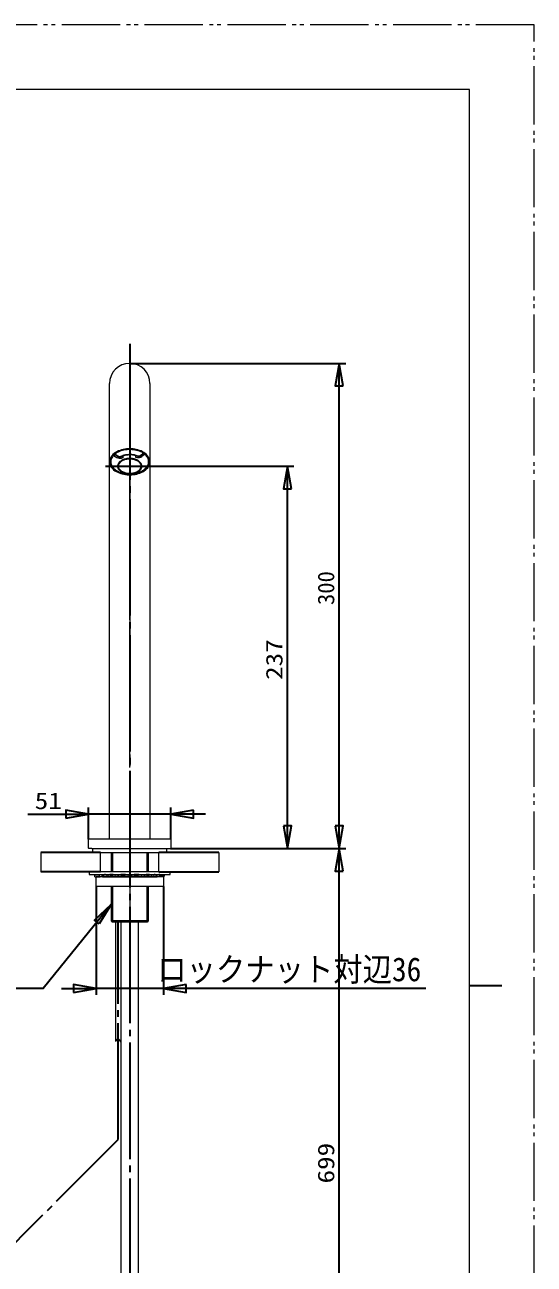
# Model space of a CAD drawing. Units: millimetres at full size, sheet at 1:4. Extents: x -840 to 0, y -594 to 594.
# Drawn here: x -315 to 0, y -172 to 594 of the extents above; entities that cross this region are included whole.
import ezdxf
from ezdxf.enums import TextEntityAlignment as Align

# ---------------------------------------------------------------- set-up
doc = ezdxf.new("R2010")
doc.units = ezdxf.units.MM
doc.header["$LTSCALE"] = 4
for name, pattern in [('DOUBLE_CHAIN2', [12.8, 9, -1, 0.6, -0.6, 0.6, -1]), ('LONG_CHAIN', [21, 18, -1, 1, -1]), ('LONG_DOUBLE_CHAIN', [21.8, 18, -1, 0.6, -0.6, 0.6, -1])]:
    doc.linetypes.add(name, pattern=pattern)
doc.layers.add('0-0_EY507-2T', color=7, linetype='Continuous', lineweight=15)
doc.styles.add('ＭＳ ゴシック', font='')
doc.styles.add('ＭＳ 明朝', font='')
doc.styles.get('ＭＳ ゴシック').set_extended_font_data('MS Gothic')
doc.styles.get('ＭＳ 明朝').set_extended_font_data('MS Mincho')

msp = doc.modelspace()

# ---------------------------------------------------------------- linework, layer by layer
at = {"layer": '0-0_EY507-2T'}
for p, q in [((-40, 554), (-420, 554)), ((-40, 0), (-40, 554)), ((-262.5, 323.789), (-262.5, 372.171)), ((-237.5, 372.171), (-237.5, 323.789)), ((-262.5, 90.671), (-262.5, 323.789)), ((-260, 327.724), (-257.958, 326.536)), ((-259.322, 328.343), (-259.419, 328.453)), ((-258.775, 328.756), (-258.733, 328.953)), ((-258.458, 328.149), (-256.886, 327.235)), ((-254.205, 327.469), (-254.205, 326.242)), ((-246.319, 326.566), (-246.319, 327.738)), ((-243.597, 327.661), (-242.174, 328.672)), ((-240.733, 328.412), (-242.605, 327.082)), ((-241.943, 329.256), (-241.98, 329.389)), ((-241.343, 328.842), (-241.261, 328.949)), ((-237.5, 323.789), (-237.5, 90.671)), ((-275.2, 90.671), (-275.5, 90.371)), ((-275.5, 84.971), (-275.5, 90.371)), ((-275.5, 84.971), (-275.2, 84.671)), ((-275.2, 90.671), (-224.8, 90.671)), ((-273.5, 84.671), (-275.2, 84.671)), ((-273.5, 84.671), (-224.8, 84.671)), ((-273, 84.671), (-273, 82.171)), ((-227, 82.171), (-227, 84.671)), ((-224.5, 90.371), (-224.8, 90.671)), ((-224.8, 84.671), (-224.5, 84.971)), ((-224.5, 90.371), (-224.5, 84.971)), ((-273, 82.171), (-227, 82.171)), ((-268, 70.171), (-268, 82.171)), ((-261.5, 82.171), (-261.5, 70.171)), ((-238.5, 70.171), (-238.5, 82.171)), ((-232, 70.171), (-232, 82.171)), ((-225, 68.671), (-225, 70.171)), ((-275, 68.671), (-225, 68.671)), ((-271.5, 68.172), (-271.489, 68.672)), ((-269, 68.172), (-271.5, 68.172)), ((-271.5, 67.172), (-271.5, 68.172)), ((-271.5, 67.172), (-269, 67.172)), ((-270.785, 61.172), (-270.785, 67.172)), ((-266.25, 67.172), (-233.75, 67.172)), ((-263.683, 68.172), (-264.433, 68.172)), ((-264.433, 67.172), (-263.683, 67.172)), ((-257.467, 68.172), (-258.766, 68.172)), ((-258.766, 67.172), (-257.467, 67.172)), ((-250, 68.172), (-250.75, 68.172)), ((-250.75, 67.172), (-250, 67.172)), ((-249.25, 68.172), (-250, 68.172)), ((-229.215, 67.172), (-250, 67.172)), ((-250, 67.172), (-249.25, 67.172)), ((-241.234, 68.172), (-242.533, 68.172)), ((-242.533, 67.172), (-241.234, 67.172)), ((-235.567, 68.172), (-236.317, 68.172)), ((-236.317, 67.172), (-235.567, 67.172)), ((-228.5, 67.672), (-231.152, 67.672)), ((-229.215, 67.172), (-229.215, 61.172)), ((-228.5, 67.672), (-228.5, 68.672)), ((-250, 61.172), (-270.785, 61.172)), ((-261.5, 61.172), (-261.5, 39.983)), ((-238.887, 61.172), (-250, 61.172)), ((-229.215, 61.172), (-238.887, 61.172)), ((-238.5, 39.983), (-238.5, 61.172)), ((-261.5, 39.983), (-260.688, 39.171)), ((-239.312, 39.983), (-261.5, 39.983)), ((-239.312, 39.171), (-260.688, 39.171)), ((-258.76, 39.171), (-258.76, -34.306)), ((-255.5, 39.171), (-255.5, -220.579)), ((-244.5, -220.579), (-244.5, 39.171)), ((-238.5, 39.983), (-239.312, 39.983)), ((-239.312, 39.171), (-238.5, 39.983)), ((-40, -554), (-40, 0))]:
    msp.add_line(p, q, dxfattribs=at)
at = {"layer": '0-0_EY507-2T', "color": 2, "linetype": 'LONG_CHAIN', "lineweight": 30}
for p, q in [((-250, 396.671), (-250, 384.671)), ((-250, 384.671), (-250, -334.677)), ((-265, 321.079), (-235, 321.079))]:
    msp.add_line(p, q, dxfattribs=at)
at = {"layer": '0-0_EY507-2T', "color": 4, "linetype": 'DOUBLE_CHAIN2'}
for p, q in [((-250, 387.671), (-250, 36.171)), ((-250, 83.671), (-250, 387.671)), ((-250, 330.719), (-250, 311.439)), ((-265, 321.079), (-242.5, 321.079)), ((-242.5, 321.079), (-235, 321.079)), ((-250, 94.671), (-250, 36.171)), ((-305, 82.171), (-305, 70.171)), ((-195, 82.171), (-195, 70.171)), ((-250, 70.921), (-250, 67.921))]:
    msp.add_line(p, q, dxfattribs=at)
at = {"layer": '0-0_EY507-2T', "color": 2, "lineweight": 30}
for p, q in [((-250, 384.671), (-116.5, 384.671)), ((-120.5, 84.671), (-120.5, 384.671)), ((-235, 321.079), (-148.5, 321.079)), ((-152.5, 84.671), (-152.5, 321.079)), ((-275.5, 90.371), (-275.5, 109.978)), ((-224.5, 90.371), (-224.5, 109.978)), ((-312.944, 105.978), (-275.5, 105.978)), ((-224.5, 105.978), (-275.5, 105.978)), ((-203.176, 105.978), (-224.5, 105.978)), ((-224.8, 84.671), (-116.5, 84.671)), ((-224.8, 84.671), (-148.5, 84.671)), ((-224.8, 84.671), (-116.5, 84.671)), ((-120.5, -318.177), (-120.5, 84.671)), ((-260.688, 70.171), (-260.688, 82.171)), ((-239.312, 82.171), (-239.312, 70.171)), ((-270.785, 61.172), (-270.785, -5.829)), ((-260.688, 39.983), (-260.688, 61.172)), ((-239.312, 61.172), (-239.312, 39.983)), ((-229.215, 61.172), (-229.215, -5.829)), ((-260.688, 39.171), (-260.688, 39.983)), ((-239.312, 39.983), (-239.312, 39.171)), ((-40, 0), (-20, 0)), ((-292.109, -1.829), (-270.785, -1.829)), ((-229.215, -1.829), (-270.785, -1.829)), ((-67.059, -1.829), (-229.215, -1.829))]:
    msp.add_line(p, q, dxfattribs=at)
at = {"layer": '0-0_EY507-2T', "color": 2, "linetype": 'LONG_DOUBLE_CHAIN', "lineweight": 30}
for p, q in [((-268, 82.171), (-305, 82.171)), ((-195, 82.171), (-232, 82.171)), ((-268, 70.171), (-305, 70.171)), ((-232, 70.171), (-195, 70.171))]:
    msp.add_line(p, q, dxfattribs=at)
at = {"layer": '0-0_EY507-2T', "color": 4, "linetype": 'DOUBLE_CHAIN2'}
msp.add_lwpolyline([(-840, -594), (0, -594), (0, 594), (-840, 594)], close=True, dxfattribs=at)
at = {"layer": '0-0_EY507-2T', "color": 2, "lineweight": 30}
for points in [[(-118.031, 370.671), (-120.5, 384.671), (-122.969, 370.671)], [(-118.031, 370.671), (-120.5, 384.671), (-122.969, 370.671)], [(-150.031, 307.079), (-152.5, 321.079), (-154.969, 307.079)], [(-150.031, 307.079), (-152.5, 321.079), (-154.969, 307.079)], [(-289.5, 103.509), (-275.5, 105.978), (-289.5, 108.446)], [(-289.5, 103.509), (-275.5, 105.978), (-289.5, 108.446)], [(-210.5, 108.446), (-224.5, 105.978), (-210.5, 103.509)], [(-210.5, 108.446), (-224.5, 105.978), (-210.5, 103.509)], [(-154.969, 98.671), (-152.5, 84.671), (-150.031, 98.671)], [(-154.969, 98.671), (-152.5, 84.671), (-150.031, 98.671)], [(-122.969, 98.671), (-120.5, 84.671), (-118.031, 98.671)], [(-122.969, 98.671), (-120.5, 84.671), (-118.031, 98.671)], [(-118.031, 70.671), (-120.5, 84.671), (-122.969, 70.671)], [(-118.031, 70.671), (-120.5, 84.671), (-122.969, 70.671)], [(-268.863, 38.122), (-271.731, 40.438), (-261.5, 50.171)], [(-284.785, -4.297), (-270.785, -1.829), (-284.785, 0.64)], [(-284.785, -4.297), (-270.785, -1.829), (-284.785, 0.64)], [(-215.215, 0.64), (-229.215, -1.829), (-215.215, -4.297)], [(-215.215, 0.64), (-229.215, -1.829), (-215.215, -4.297)]]:
    msp.add_lwpolyline(points, close=True, dxfattribs=at)
at = {"layer": '0-0_EY507-2T'}
for points in [[(-237.5, 323.789), (-237.525, 324.298), (-237.6, 324.803), (-237.888, 325.782), (-238.34, 326.697), (-238.927, 327.532), (-239.619, 328.283), (-240.392, 328.95), (-241.228, 329.537), (-242.112, 330.048), (-243.033, 330.488), (-243.984, 330.861), (-244.956, 331.171), (-245.946, 331.421), (-246.949, 331.613), (-247.961, 331.749), (-248.979, 331.83), (-250, 331.857), (-251.021, 331.83), (-252.039, 331.749), (-253.051, 331.613), (-254.054, 331.421), (-255.044, 331.171), (-256.016, 330.861), (-256.967, 330.488), (-257.888, 330.048), (-258.772, 329.537), (-259.608, 328.95), (-260.381, 328.283), (-261.073, 327.532), (-261.66, 326.697), (-262.112, 325.782), (-262.4, 324.803), (-262.475, 324.298), (-262.5, 323.789)], [(-241.37, 329.021), (-242.206, 329.514), (-243.079, 329.94), (-243.98, 330.302), (-244.902, 330.605), (-245.841, 330.851), (-246.793, 331.044), (-247.754, 331.185), (-248.72, 331.275), (-249.69, 331.316), (-250.661, 331.307), (-251.631, 331.248), (-252.595, 331.14), (-253.553, 330.98), (-254.501, 330.768), (-255.434, 330.502), (-256.35, 330.178), (-257.241, 329.793), (-258.102, 329.343), (-258.922, 328.824), (-259.69, 328.23), (-260.389, 327.557), (-260.998, 326.801), (-261.488, 325.963), (-261.829, 325.055), (-261.991, 324.098), (-261.953, 323.129)], [(-262.5, 323.789), (-262.496, 323.611), (-262.493, 323.523), (-262.488, 323.434), (-262.481, 323.346), (-262.472, 323.258), (-262.451, 323.082)], [(-262.451, 323.082), (-262.227, 322.109), (-261.834, 321.191), (-261.304, 320.345), (-260.664, 319.579), (-259.937, 318.893), (-259.143, 318.287), (-258.298, 317.754), (-257.413, 317.292), (-256.496, 316.895), (-255.555, 316.56), (-254.594, 316.285), (-253.62, 316.066), (-252.634, 315.901), (-251.642, 315.79), (-250.645, 315.731), (-249.646, 315.723), (-248.648, 315.767), (-247.653, 315.864), (-246.665, 316.012), (-245.687, 316.215), (-244.723, 316.474), (-243.775, 316.792), (-242.851, 317.17), (-241.955, 317.613), (-241.097, 318.125), (-240.288, 318.709), (-239.54, 319.371), (-238.872, 320.114), (-238.307, 320.937), (-237.872, 321.836), (-237.596, 322.795), (-237.5, 323.789)], [(-261.953, 323.129), (-261.726, 322.186), (-261.326, 321.301), (-260.789, 320.493), (-260.145, 319.767), (-259.419, 319.123), (-258.63, 318.556), (-257.794, 318.063), (-256.921, 317.637), (-256.02, 317.275), (-255.098, 316.972), (-254.159, 316.726), (-253.207, 316.533), (-252.246, 316.392), (-251.28, 316.302), (-250.31, 316.261), (-249.339, 316.27), (-248.369, 316.329), (-247.405, 316.437), (-246.447, 316.597), (-245.499, 316.809), (-244.566, 317.075), (-243.65, 317.399), (-242.759, 317.784), (-241.898, 318.234), (-241.078, 318.753), (-240.31, 319.347), (-239.611, 320.02), (-239.002, 320.776), (-238.512, 321.614), (-238.171, 322.522), (-238.01, 323.479), (-238.003, 323.965), (-238.047, 324.448), (-238.275, 325.391), (-238.674, 326.276), (-239.211, 327.084), (-239.855, 327.81), (-240.581, 328.454), (-241.37, 329.021)], [(-260, 327.724), (-260.382, 327.289), (-260.727, 326.824), (-261.029, 326.331), (-261.283, 325.81), (-261.481, 325.267), (-261.619, 324.704), (-261.69, 324.13), (-261.691, 323.551), (-261.625, 322.976), (-261.492, 322.413), (-261.297, 321.868), (-261.046, 321.346), (-260.747, 320.851), (-260.405, 320.384), (-260.026, 319.946), (-259.615, 319.538), (-259.178, 319.159), (-258.718, 318.808), (-258.239, 318.483), (-257.743, 318.184), (-257.233, 317.911), (-256.71, 317.661), (-256.178, 317.435), (-255.635, 317.232), (-254.53, 316.89), (-253.404, 316.622), (-252.834, 316.518), (-252.261, 316.438), (-251.106, 316.362)], [(-259.322, 328.343), (-259.284, 328.3), (-259.245, 328.258), (-259.225, 328.238), (-259.204, 328.219), (-259.182, 328.2), (-259.16, 328.182), (-259.137, 328.165), (-259.114, 328.149), (-259.066, 328.118), (-259.016, 328.089), (-258.967, 328.061)], [(-258.966, 328.055), (-258.172, 327.594), (-257.776, 327.361), (-257.579, 327.243), (-257.478, 327.188), (-257.376, 327.135)], [(-258.775, 328.756), (-258.787, 328.736), (-258.796, 328.714), (-258.802, 328.692), (-258.805, 328.669), (-258.806, 328.645), (-258.805, 328.622), (-258.802, 328.599), (-258.797, 328.576), (-258.785, 328.531), (-258.769, 328.487), (-258.75, 328.444), (-258.729, 328.402), (-258.704, 328.363), (-258.676, 328.326), (-258.644, 328.291), (-258.609, 328.26), (-258.573, 328.23), (-258.535, 328.203), (-258.458, 328.149)], [(-242.5, 321.079), (-242.555, 321.658), (-242.712, 322.217), (-242.961, 322.743), (-243.285, 323.226), (-243.669, 323.663), (-244.1, 324.055), (-244.566, 324.402), (-245.062, 324.707), (-245.579, 324.973), (-246.114, 325.202), (-246.663, 325.396), (-247.222, 325.556), (-247.79, 325.685), (-248.363, 325.783), (-249.522, 325.89), (-250.685, 325.879), (-251.841, 325.752), (-252.413, 325.643), (-252.978, 325.503), (-253.533, 325.331), (-254.078, 325.125), (-254.607, 324.883), (-255.117, 324.603), (-255.603, 324.283), (-256.058, 323.921), (-256.473, 323.513), (-256.838, 323.06), (-257.136, 322.561), (-257.355, 322.022), (-257.401, 321.856), (-257.44, 321.688), (-257.469, 321.518), (-257.489, 321.346), (-257.499, 321.174), (-257.5, 321.087), (-257.498, 321.001), (-257.487, 320.829), (-257.471, 320.657)], [(-257.384, 327.136), (-257.255, 327.068), (-257.123, 327.006), (-256.987, 326.954), (-256.848, 326.913), (-256.706, 326.88), (-256.562, 326.856), (-256.417, 326.839), (-256.272, 326.831), (-256.126, 326.832), (-255.981, 326.84), (-255.836, 326.858), (-255.693, 326.883), (-255.551, 326.917), (-255.412, 326.959), (-255.276, 327.012), (-255.145, 327.074)], [(-244.048, 323.422), (-244.476, 323.795), (-244.941, 324.123), (-245.432, 324.408), (-245.944, 324.654), (-246.472, 324.863), (-247.013, 325.038), (-247.563, 325.18), (-248.12, 325.291), (-248.682, 325.372), (-249.248, 325.424), (-249.816, 325.448), (-250.384, 325.443), (-250.951, 325.409), (-251.516, 325.347), (-252.077, 325.255), (-252.632, 325.133), (-253.179, 324.98), (-253.715, 324.793), (-254.238, 324.572), (-254.744, 324.312), (-255.226, 324.012), (-255.679, 323.669), (-256.092, 323.279), (-256.452, 322.84), (-256.744, 322.353), (-256.947, 321.823), (-257.044, 321.263), (-257.022, 320.696)], [(-257.022, 320.696), (-256.888, 320.145), (-256.65, 319.629), (-256.332, 319.158), (-255.952, 318.737), (-255.524, 318.363), (-255.059, 318.036), (-254.568, 317.75), (-254.056, 317.505), (-253.528, 317.295), (-252.987, 317.121), (-252.437, 316.978), (-251.88, 316.867), (-251.318, 316.786), (-250.752, 316.734), (-250.184, 316.71), (-249.616, 316.715), (-249.049, 316.749), (-248.484, 316.811), (-247.923, 316.903), (-247.368, 317.025), (-246.821, 317.178), (-246.285, 317.365), (-245.762, 317.587), (-245.256, 317.846), (-244.774, 318.146), (-244.321, 318.489), (-243.908, 318.879), (-243.548, 319.318), (-243.256, 319.806), (-243.053, 320.336), (-242.991, 320.613), (-242.956, 320.895), (-242.952, 321.179), (-242.978, 321.462), (-243.031, 321.741), (-243.113, 322.013), (-243.35, 322.53), (-243.668, 323), (-244.048, 323.422)], [(-256.886, 327.235), (-256.732, 327.164), (-256.654, 327.133), (-256.573, 327.108), (-256.49, 327.09), (-256.407, 327.076), (-256.323, 327.068), (-256.238, 327.065), (-256.153, 327.065), (-256.069, 327.071), (-255.985, 327.08), (-255.902, 327.095), (-255.819, 327.114), (-255.739, 327.139), (-255.659, 327.169), (-255.583, 327.205)], [(-255.583, 327.205), (-254.961, 327.482), (-254.329, 327.736), (-254.007, 327.849), (-253.682, 327.95), (-253.353, 328.04), (-253.022, 328.119), (-252.352, 328.246), (-251.677, 328.338), (-250.999, 328.408), (-250.321, 328.467)], [(-255.141, 327.075), (-254.858, 327.21), (-254.571, 327.337), (-253.984, 327.563), (-253.386, 327.755), (-252.778, 327.913), (-252.162, 328.037), (-251.541, 328.133), (-250.917, 328.206), (-250.603, 328.226), (-250.289, 328.231)], [(-254.205, 326.242), (-254.309, 326.226), (-254.413, 326.212), (-254.622, 326.188), (-254.831, 326.159), (-255.039, 326.127)], [(-250.321, 328.467), (-249.628, 328.463), (-248.935, 328.442), (-248.244, 328.387), (-247.557, 328.291), (-247.217, 328.227), (-246.878, 328.152), (-246.209, 327.974), (-245.547, 327.768), (-244.889, 327.548)], [(-250.288, 328.232), (-249.968, 328.243), (-249.647, 328.242), (-249.005, 328.212), (-248.366, 328.155), (-247.73, 328.069), (-247.099, 327.948), (-246.475, 327.798), (-246.167, 327.709), (-245.862, 327.61), (-245.259, 327.389)], [(-248.103, 316.431), (-247.519, 316.472), (-246.938, 316.55), (-246.364, 316.663), (-245.795, 316.803), (-244.672, 317.131), (-244.118, 317.322), (-243.574, 317.537), (-243.04, 317.777), (-242.517, 318.041), (-242.008, 318.33), (-241.515, 318.645), (-241.039, 318.987), (-240.586, 319.357), (-240.158, 319.757), (-239.76, 320.186), (-239.396, 320.645), (-239.073, 321.133), (-238.799, 321.65), (-238.579, 322.193), (-238.419, 322.756), (-238.325, 323.334), (-238.301, 323.919), (-238.348, 324.502), (-238.465, 325.076), (-238.645, 325.633), (-238.883, 326.167), (-239.175, 326.675), (-239.512, 327.154), (-239.887, 327.603), (-240.297, 328.021), (-240.733, 328.412)], [(-245.572, 326.482), (-245.759, 326.504), (-245.945, 326.524), (-246.132, 326.543), (-246.319, 326.566)], [(-245.262, 326.44), (-245.417, 326.461), (-245.572, 326.482)], [(-245.259, 327.386), (-245.122, 327.334), (-244.983, 327.292), (-244.841, 327.259), (-244.697, 327.235), (-244.553, 327.219), (-244.407, 327.212), (-244.261, 327.212), (-244.116, 327.221), (-243.971, 327.238), (-243.828, 327.264), (-243.686, 327.299), (-243.547, 327.342), (-243.411, 327.393), (-243.279, 327.454), (-243.151, 327.524), (-243.031, 327.606)], [(-244.889, 327.548), (-244.81, 327.519), (-244.73, 327.494), (-244.648, 327.474), (-244.565, 327.46), (-244.481, 327.45), (-244.397, 327.445), (-244.313, 327.445), (-244.229, 327.449), (-244.145, 327.458), (-244.062, 327.471), (-243.979, 327.489), (-243.898, 327.512), (-243.819, 327.54), (-243.742, 327.575), (-243.669, 327.616), (-243.597, 327.661)], [(-243.026, 327.608), (-242.665, 327.863), (-242.306, 328.12), (-241.944, 328.374), (-241.763, 328.5), (-241.675, 328.566), (-241.588, 328.635)], [(-242.174, 328.672), (-242.11, 328.728), (-242.079, 328.756), (-242.048, 328.786), (-242.02, 328.818), (-241.993, 328.851), (-241.969, 328.886), (-241.948, 328.924), (-241.932, 328.963), (-241.925, 328.983), (-241.919, 329.004), (-241.915, 329.025), (-241.912, 329.046), (-241.911, 329.068), (-241.911, 329.089), (-241.914, 329.131), (-241.922, 329.173), (-241.932, 329.215), (-241.943, 329.256)], [(-241.592, 328.628), (-241.524, 328.675), (-241.491, 328.699), (-241.458, 328.724), (-241.442, 328.737), (-241.426, 328.751), (-241.411, 328.765), (-241.396, 328.779), (-241.382, 328.794), (-241.368, 328.809), (-241.355, 328.825), (-241.343, 328.842)], [(-257.471, 320.657), (-257.336, 320.074), (-257.099, 319.525), (-256.78, 319.019), (-256.395, 318.561), (-255.958, 318.152), (-255.482, 317.789), (-254.974, 317.472), (-254.443, 317.196), (-253.894, 316.959), (-253.329, 316.76), (-252.754, 316.596), (-252.17, 316.465), (-251.579, 316.367), (-250.984, 316.301), (-250.387, 316.265), (-249.788, 316.261), (-249.19, 316.287), (-248.594, 316.344), (-248.003, 316.433), (-247.416, 316.554), (-246.838, 316.708), (-246.27, 316.897), (-245.716, 317.123), (-245.179, 317.387), (-244.664, 317.692), (-244.177, 318.041), (-243.728, 318.436), (-243.326, 318.88), (-242.986, 319.372), (-242.724, 319.91), (-242.558, 320.484), (-242.5, 321.079)], [(-225, 70.171), (-275, 70.171), (-275, 68.671)], [(-250, 61.172), (-250, 67.172), (-270.785, 67.172)]]:
    msp.add_lwpolyline(points, dxfattribs=at)
at = {"layer": '0-0_EY507-2T', "color": 2, "lineweight": 30}
for points in [[(-261.5, 50.171), (-303.5, -1.829), (-389.248, -1.829)], [(-258.76, -34.306), (-258.546, -34.118), (-258.333, -33.936), (-258.12, -33.767), (-257.908, -33.617), (-257.803, -33.552), (-257.698, -33.494), (-257.593, -33.444), (-257.489, -33.403), (-257.385, -33.372), (-257.282, -33.352), (-257.179, -33.342), (-257.077, -33.345), (-256.976, -33.361), (-256.875, -33.387), (-256.775, -33.425), (-256.675, -33.472), (-256.575, -33.528), (-256.476, -33.593), (-256.377, -33.666), (-256.279, -33.745), (-256.083, -33.921), (-255.888, -34.116), (-255.5, -34.536)]]:
    msp.add_lwpolyline(points, dxfattribs=at)
at = {"layer": '0-0_EY507-2T', "color": 2, "linetype": 'LONG_CHAIN', "lineweight": 30}
msp.add_lwpolyline([(-414, -278.058), (-414, -252.178), (-257.13, -95.308), (-257.13, 39.171)], dxfattribs=at)
at = {"layer": '0-0_EY507-2T'}
for centre, radius, start, end in [((-250, 372.171), 12.5, 0, 180), ((-255.941, 330.316), 4.284, 241.91321, 282.15241), ((-244.855, 330.574), 4.154, 264.38401, 302.79547), ((-269, 70.172), 2, 270, 285.20484), ((-269, 70.172), 3, 270, 285.20484), ((-267.689, 65.347), 3, 76.12677, 105.20484), ((-267.689, 65.347), 2, 76.12677, 105.20484), ((-266.25, 71.172), 4, 256.12677, 270), ((-266.25, 71.172), 3, 256.12677, 270), ((-266.25, 68.639), 0.467, 270, 327.39797), ((-266.25, 68.639), 1.467, 270, 297.57531), ((-265.337, 68.055), 0.617, 32.0943, 147.39797), ((-265.339, 66.895), 0.5, 62.30009, 117.57531), ((-264.433, 68.622), 1.45, 242.30009, 270), ((-264.433, 68.622), 0.45, 212.0943, 270), ((-263.683, 69.401), 1.229, 270, 292.99136), ((-263.683, 69.401), 2.229, 270, 292.99136), ((-261.224, 63.606), 5.065, 67.00864, 112.99136), ((-261.224, 63.606), 4.065, 67.00864, 112.99136), ((-258.766, 69.401), 2.229, 247.00864, 270), ((-258.766, 69.401), 1.229, 247.00864, 270), ((-257.467, 69.851), 1.679, 270, 286.93598), ((-257.467, 69.851), 2.679, 270, 286.93598), ((-254.108, 58.822), 9.85, 73.06402, 106.93598), ((-254.108, 58.822), 8.85, 73.06402, 106.93598), ((-250.75, 69.851), 2.679, 253.06402, 270), ((-250.75, 69.851), 1.679, 253.06402, 270), ((-249.25, 69.851), 1.679, 270, 286.93598), ((-249.25, 69.851), 2.679, 270, 286.93598), ((-245.892, 58.822), 9.85, 73.06402, 106.93598), ((-245.892, 58.822), 8.85, 73.06402, 106.93598), ((-242.533, 69.851), 2.679, 253.06402, 270), ((-242.533, 69.851), 1.679, 253.06402, 270), ((-241.234, 69.401), 1.229, 270, 292.99136), ((-241.234, 69.401), 2.229, 270, 292.99136), ((-238.776, 63.606), 5.065, 67.00864, 112.99136), ((-238.776, 63.606), 4.065, 67.00864, 112.99136), ((-236.317, 69.401), 2.229, 247.00864, 270), ((-236.317, 69.401), 1.229, 247.00864, 270), ((-235.567, 68.622), 0.45, 270, 327.9057), ((-235.567, 68.622), 1.45, 270, 297.69991), ((-234.663, 68.055), 0.617, 32.60203, 147.9057), ((-234.661, 66.895), 0.5, 62.42469, 117.69991), ((-233.75, 68.639), 1.467, 242.42469, 270), ((-233.75, 68.639), 0.467, 212.60203, 270), ((-233.75, 71.172), 3, 270, 293.55646), ((-233.75, 71.172), 4, 270, 291.78679), ((-231.352, 65.672), 3, 90, 113.55646), ((-231.152, 64.672), 3, 90, 111.78679)]:
    msp.add_arc(centre, radius, start, end, dxfattribs=at)

# ---------------------------------------------------------------- texts
at = {"layer": '0-0_EY507-2T', "style": 'ＭＳ ゴシック'}
msp.add_text('300', height=10.26, rotation=90, dxfattribs=at).set_placement((-120.5, 235.247), align=Align.BOTTOM_LEFT)
at = {"layer": '0-0_EY507-2T', "style": 'ＭＳ ゴシック', "width": 1.2}
for s, p in [('237', (-152.5, 188.929)), ('699', (-120.5, -122.399))]:
    msp.add_text(s, height=10.26, rotation=90, dxfattribs=at).set_placement(p, align=Align.BOTTOM_LEFT)
at = {"layer": '0-0_EY507-2T'}
for s, height, style, width, p in [('51', 10.26, 'ＭＳ ゴシック', 1.2, (-308.723, 105.978)), ('ロックナット対辺36', 14.78, 'ＭＳ 明朝', 0.9, (-233.026, -1.829))]:
    msp.add_text(s, height=height, dxfattribs=dict(at, style=style, width=width)).set_placement(p, align=Align.BOTTOM_LEFT)

doc.saveas('drawing.dxf')
